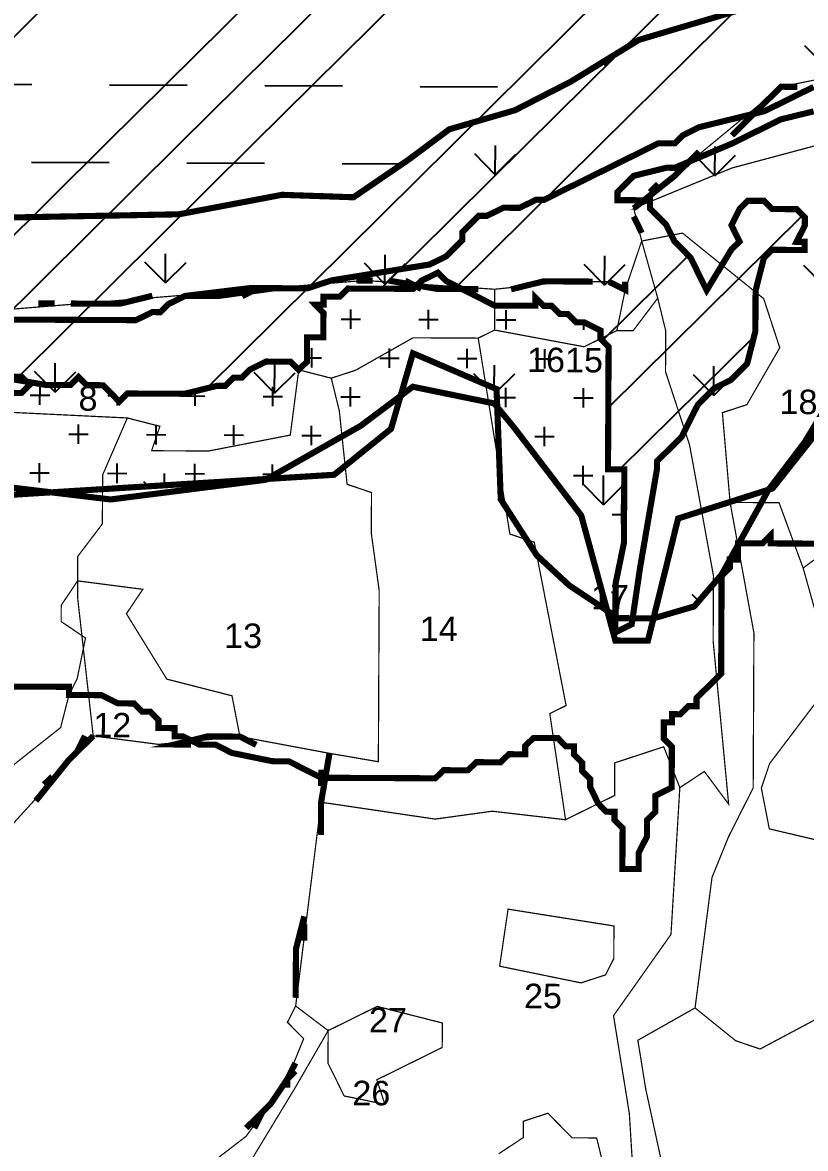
# Model space of a CAD drawing. Header units: metres. Extents: x 318080 to 326887, y 1838772 to 1852662.
# Drawn here: x 325944 to 326331, y 1851417 to 1851974 of the extents above; entities that cross this region are included whole.
import ezdxf

# ---------------------------------------------------------------- set-up
doc = ezdxf.new("R2010")
doc.units = ezdxf.units.M
doc.header["$MEASUREMENT"] = 0
for name, color, linetype in [('CRZ LINE FOR RIVER OR CREEK', 84, 'Continuous'), ('CVCA', 229, 'Continuous'), ('HAZARDS LINE', 1, 'Continuous'), ('HIGH TIDE LINE', 6, 'Continuous'), ('LOW TIDE LINE', 5, 'Continuous'), ('MANGROOVES', 112, 'Continuous'), ('NDZ-200M FROM CRZ', 30, 'Continuous'), ('RIVER', 4, 'Continuous'), ('SURVEY NO.', 7, 'Continuous'), ('SURVEY PLOT BOUNDARY', 35, 'Continuous'), ('VILLAGE BOUNDARY', 212, 'Continuous')]:
    doc.layers.add(name, color=color, linetype=linetype)
doc.styles.add('PDF Arial', font='arial.ttf')

# ---------------------------------------------------------------- blocks, each defined once
blk = doc.blocks.new('22')
at = {"layer": 'CVCA'}
h = blk.add_hatch(dxfattribs=at)
h.set_pattern_fill('GOST_GROUND', color=256, scale=12.102208, angle=-0.2758)
h.set_pattern_definition([(44.7242, (307091.11, 1837970.98), (171.1491, -0.8239), [242.0442]), (44.7242, (307127.42, 1837970.81), (171.1491, -0.8239), [242.0442]), (44.7242, (307163.72, 1837970.63), (171.1491, -0.8239), [242.0442])])
h.paths.add_polyline_path([(325144.42, 1852630.13), (324899.17, 1852631.31), (324918.42, 1852607.01), (324970.56, 1852546.24), (324974.58, 1852542.19), (324982.59, 1852530.05), (325006.67, 1852505.72), (325010.67, 1852497.63), (325014.68, 1852493.58), (325030.72, 1852473.33), (325034.74, 1852469.28), (325038.73, 1852461.19), (325050.77, 1852449.03), (325062.84, 1852440.9), (325074.88, 1852428.74), (325090.92, 1852408.49), (325098.92, 1852396.35), (325114.98, 1852380.13), (325119, 1852376.08), (325143.06, 1852347.72), (325147.08, 1852343.67), (325183.17, 1852299.12), (325191.18, 1852286.97), (325243.38, 1852238.31), (325287.6, 1852205.82), (325295.63, 1852197.71), (325303.67, 1852193.64), (325319.73, 1852177.42), (325339.86, 1852169.26), (325343.87, 1852165.21), (325388.15, 1852144.82), (325400.19, 1852132.66), (325404.21, 1852128.6), (325408.22, 1852124.55), (325412.23, 1852120.5), (325420.28, 1852116.42), (325424.3, 1852112.37), (325428.33, 1852112.35), (325476.6, 1852083.88), (325549.05, 1852051.25), (325561.13, 1852047.16), (325585.24, 1852026.87), (325597.3, 1852018.74), (325601.31, 1852014.69), (325605.33, 1852010.64), (325621.42, 1852002.49), (325633.47, 1851990.33), (325637.48, 1851986.28), (325641.5, 1851982.22), (325673.65, 1851957.86), (325713.83, 1851925.39), (325733.88, 1851901.09), (325737.9, 1851897.03), (325737.88, 1851893), (325741.89, 1851888.95), (325745.93, 1851888.93), (325749.94, 1851884.87), (325753.99, 1851888.89), (325770.13, 1851888.81), (325774.14, 1851884.76), (325774.1, 1851876.69), (325778.12, 1851872.63), (325782.13, 1851868.58), (325790.16, 1851860.47), (325794.16, 1851852.38), (325830.34, 1851828), (325834.38, 1851827.98), (325842.42, 1851823.91), (325854.53, 1851823.85), (325858.54, 1851819.8), (325878.71, 1851819.7), (325878.67, 1851811.63), (325874.62, 1851807.62), (325874.6, 1851803.58), (325870.54, 1851799.57), (325874.58, 1851799.55), (325878.59, 1851795.5), (325882.59, 1851787.41), (325890.65, 1851787.37), (325894.67, 1851783.32), (325886.52, 1851767.22), (325886.5, 1851763.18), (325902.74, 1851783.28), (325906.79, 1851787.29), (325914.86, 1851787.25), (325922.96, 1851795.28), (325926.98, 1851791.23), (325943.11, 1851791.15), (325947.17, 1851795.17), (325943.15, 1851799.22), (325914.92, 1851799.36), (325931.05, 1851799.28), (325955.23, 1851795.13), (325967.33, 1851795.07), (325971.39, 1851799.08), (325975.4, 1851795.03), (325983.47, 1851794.99), (325987.48, 1851790.94), (325991.5, 1851786.88), (325995.55, 1851790.9), (326023.79, 1851790.76), (326039.94, 1851794.72), (326043.97, 1851794.7), (326048.03, 1851798.71), (326052.06, 1851798.7), (326056.11, 1851802.71), (326064.2, 1851806.71), (326076.3, 1851806.65), (326080.32, 1851802.59), (326084.37, 1851806.61), (326084.43, 1851818.71), (326092.5, 1851818.67), (326092.55, 1851830.78), (326088.54, 1851834.83), (326092.57, 1851834.81), (326092.59, 1851838.84), (326100.66, 1851838.81), (326104.71, 1851842.82), (326136.98, 1851842.67), (326141.04, 1851846.68), (326149.12, 1851850.68), (326153.14, 1851846.62), (326169.23, 1851838.48), (326177.28, 1851834.4), (326197.45, 1851834.31), (326197.47, 1851838.34), (326201.48, 1851834.29), (326205.52, 1851834.27), (326209.53, 1851830.21), (326213.57, 1851830.19), (326217.58, 1851826.14), (326221.61, 1851826.12), (326229.66, 1851822.05), (326229.64, 1851818.01), (326233.66, 1851813.96), (326233.37, 1851753.44), (326241.43, 1851753.4), (326241.26, 1851717.1), (326237.13, 1851696.94), (326237.01, 1851672.74), (326245.1, 1851676.73), (326249.27, 1851704.95), (326257.57, 1851753.33), (326257.59, 1851757.36), (326265.69, 1851765.39), (326269.75, 1851769.41), (326277.89, 1851785.5), (326286, 1851793.53), (326294.08, 1851797.53), (326302.19, 1851805.56), (326306.3, 1851821.68), (326306.4, 1851841.85), (326310.51, 1851857.97), (326314.56, 1851861.98), (326330.7, 1851861.9), (326330.72, 1851865.94), (326326.68, 1851865.96), (326330.76, 1851874.01), (326330.78, 1851878.04), (326326.76, 1851882.1), (326314.66, 1851882.15), (326310.65, 1851886.21), (326302.58, 1851886.25), (326298.53, 1851882.23), (326294.45, 1851874.18), (326298.45, 1851866.09), (326294.4, 1851862.08), (326282.2, 1851841.97), (326274.21, 1851858.14), (326266.18, 1851866.25), (326262.18, 1851874.34), (326254.16, 1851882.45), (326254.17, 1851886.48), (326238.04, 1851886.56), (326238.06, 1851890.59), (326242.11, 1851894.61), (326246.17, 1851898.62), (326262.32, 1851902.58), (326266.35, 1851902.56), (326294.65, 1851914.53), (326318.91, 1851926.51), (326335.06, 1851930.47), (326343.15, 1851934.47), (326367.39, 1851942.42), (326387.6, 1851950.39), (326403.75, 1851954.35), (326423.92, 1851954.25), (326452.18, 1851958.15), (326488.48, 1851957.97), (326488.5, 1851962.01), (326492.53, 1851961.99), (326492.55, 1851966.02), (326496.59, 1851966), (326500.64, 1851970.02), (326536.94, 1851969.84), (326536.92, 1851965.81), (326540.96, 1851965.79), (326540.98, 1851969.82), (326545.03, 1851973.84), (326561.16, 1851973.76), (326593.42, 1851969.57), (326613.58, 1851969.47), (326645.83, 1851965.28), (326665.98, 1851961.15), (326702.25, 1851952.91), (326722.39, 1851947.77), (326723.11, 1852096.43), (326719.08, 1852098.07), (326686.87, 1852110.33), (326678.8, 1852110.37), (326666.72, 1852114.46), (326650.61, 1852118.57), (326638.5, 1852118.63), (326626.42, 1852122.72), (326582.05, 1852122.93), (326565.9, 1852118.98), (326529.52, 1852103.02), (326477, 1852087.13), (326472.95, 1852083.12), (326448.75, 1852083.23), (326412.42, 1852079.37), (326404.34, 1852075.38), (326396.27, 1852075.42), (326311.5, 1852063.72), (326263.04, 1852051.85), (326210.52, 1852035.97), (326145.87, 1852012.07), (326129.73, 1852012.15), (326101.44, 1852000.18), (326077.24, 1852000.3), (326061.08, 1851996.34), (326048.96, 1851992.36), (325996.5, 1851988.58), (325980.37, 1851988.66), (325940.07, 1851996.92), (325915.89, 1852001.07), (325891.68, 1852001.19), (325887.67, 1852005.24), (325863.49, 1852009.39), (325839.34, 1852021.61), (325835.33, 1852025.67), (325823.25, 1852029.76), (325811.16, 1852033.85), (325807.15, 1852037.91), (325762.88, 1852058.29), (325738.79, 1852082.61), (325734.76, 1852082.63), (325722.68, 1852086.73), (325714.63, 1852090.8), (325706.6, 1852098.91), (325694.52, 1852103), (325690.5, 1852107.05), (325682.47, 1852115.16), (325670.39, 1852119.25), (325666.4, 1852127.34), (325662.38, 1852131.4), (325630.27, 1852163.83), (325618.21, 1852171.95), (325614.19, 1852176.01), (325614.21, 1852180.04), (325610.2, 1852184.1), (325606.22, 1852196.22), (325606.24, 1852200.25), (325602.32, 1852224.48), (325594.32, 1852236.62), (325590.34, 1852248.74), (325586.34, 1852256.83), (325586.42, 1852272.97), (325590.48, 1852276.98), (325594.53, 1852281), (325602.62, 1852284.99), (325614.78, 1852297.04), (325622.88, 1852305.07), (325630.97, 1852309.06), (325635.02, 1852313.08), (325647.12, 1852313.02), (325651.18, 1852317.04), (325651.23, 1852329.14), (325631.07, 1852329.24), (325602.81, 1852325.34), (325566.49, 1852321.48), (325554.39, 1852321.54), (325554.56, 1852357.84), (325550.53, 1852357.86), (325490.08, 1852370.26), (325486.05, 1852370.28), (325477.9, 1852354.18), (325473.87, 1852354.2), (325449.74, 1852370.45), (325429.65, 1852386.69), (325425.66, 1852394.78), (325405.58, 1852415.04), (325377.5, 1852447.46), (325369.48, 1852455.56), (325365.52, 1852471.72), (325365.54, 1852475.75), (325369.61, 1852483.8), (325369.83, 1852528.18), (325357.76, 1852536.31), (325349.73, 1852544.42), (325313.53, 1852564.76), (325305.48, 1852568.84), (325289.36, 1852572.95), (325281.3, 1852572.99), (325273.21, 1852568.99), (325244.97, 1852569.13), (325244.99, 1852573.16), (325236.95, 1852577.23), (325220.87, 1852589.42), (325216.85, 1852593.47), (325212.82, 1852593.49), (325208.83, 1852601.58), (325172.6, 1852617.89), (325160.5, 1852617.95), (325152.45, 1852622.02), (325148.44, 1852626.07)])
at = {"layer": 'MANGROOVES'}
h = blk.add_hatch(dxfattribs=at)
h.set_pattern_fill('GRASS', color=256, scale=3.025552, angle=-0.2758)
h.set_pattern_definition([(89.72418, (307091.11, 1837970.98), (-54.07824, 54.60143), [14.4092, -94.27174]), (44.72418, (307091.11, 1837970.98), (-54.07824, 54.60143), [14.4092, -62.43983]), (134.72418, (307091.11, 1837970.98), (-54.60143, -54.07824), [14.4092, -62.43983])])
h.paths.add_polyline_path([(325879.27, 1851876.86), (326021.03, 1851879.55), (326072.05, 1851889.19), (326107.42, 1851887.98), (326134.69, 1851906.6), (326154.79, 1851921.58), (326187.34, 1851931.04), (326214.98, 1851945.2), (326248.63, 1851965.83), (326375.88, 1852003.52), (326445.63, 1852014.1), (326498.98, 1852021.64), (326533.59, 1852024.33), (326564.08, 1852017.66), (326584.8, 1851999.36), (326584.97, 1851979.87), (326581.45, 1851951.82), (326577.18, 1851929.48), (326495.42, 1851909.61), (326377.27, 1851891.75), (326380.17, 1851868.94), (326377.2, 1851846.34), (326365.66, 1851825.86), (326357.79, 1851811.61), (326330.75, 1851766.9), (326312.84, 1851743.34), (326289.6, 1851701.34), (326276, 1851685.56), (326255.86, 1851679.68), (326238.52, 1851679.76), (326214.15, 1851695.99), (326198.1, 1851710.88), (326180.29, 1851738.52), (326178.21, 1851793.11), (326136.84, 1851810.81), (326126, 1851773.43), (326097.8, 1851750.7), (325933.54, 1851740.5), (325923.57, 1851723.39), (325902.47, 1851715.7), (325874.65, 1851716.61), (325851.3, 1851729.2), (325835.77, 1851760.48), (325806.02, 1851785.91), (325773.96, 1851806.73), (325756.78, 1851831.56), (325758.22, 1851861.83), (325780.95, 1851884.85), (325795.81, 1851890.76), (325830.41, 1851893.97), (325849.11, 1851887.13), (325868.06, 1851880.28)])
at = {"layer": 'NDZ-200M FROM CRZ'}
h = blk.add_hatch(dxfattribs=at)
h.set_pattern_fill('CROSS', color=256, scale=3.025552, angle=-0.2758)
h.set_pattern_definition([(359.724175, (307091.112, 1837970.982), (19.304521, 19.119544), [9.606128, -28.818383]), (89.724175, (307095.892, 1837966.156), (-19.119544, 19.304521), [9.606128, -28.818383])])
h.paths.add_polyline_path([(325191.18, 1852286.97), (325183.17, 1852299.12), (325147.08, 1852343.67), (325143.06, 1852347.72), (325119, 1852376.08), (325114.98, 1852380.13), (325098.92, 1852396.35), (325090.92, 1852408.49), (325074.88, 1852428.74), (325062.84, 1852440.9), (325050.77, 1852449.03), (325038.73, 1852461.19), (325034.74, 1852469.28), (325030.72, 1852473.33), (325014.68, 1852493.58), (325010.67, 1852497.63), (325006.67, 1852505.72), (324982.59, 1852530.05), (324974.58, 1852542.19), (324970.56, 1852546.24), (324918.42, 1852607.01), (324899.17, 1852631.31), (324827.66, 1852631.65), (324836.19, 1852626), (324955.25, 1852479.04), (325100.56, 1852317.67), (325001.93, 1852358.49), (324826.82, 1852433.97), (324752.49, 1852494.84), (324668.17, 1852575.94), (324633.14, 1852632.59), (324584.54, 1852632.82), (324587.69, 1852616.67), (324591.67, 1852604.55), (324595.7, 1852604.53), (324611.68, 1852572.18), (324627.7, 1852547.89), (324635.71, 1852535.75), (324683.86, 1852483.07), (324695.92, 1852474.94), (324707.96, 1852462.78), (324720.05, 1852458.69), (324724.06, 1852454.64), (324732.09, 1852446.53), (324736.1, 1852442.47), (324740.14, 1852442.45), (324748.17, 1852434.35), (324756.23, 1852434.31), (324760.25, 1852430.25), (324760.23, 1852426.22), (324756.18, 1852422.21), (324748.11, 1852422.24), (324744.09, 1852426.3), (324731.99, 1852426.36), (324731.95, 1852418.29), (324735.99, 1852418.27), (324740, 1852414.21), (324744.04, 1852414.19), (324748.05, 1852410.14), (324772.23, 1852405.99), (325062.06, 1852279.53), (325114.42, 1852263.14), (325186.89, 1852234.55), (325186.81, 1852218.41), (325182.74, 1852210.36), (325182.68, 1852198.26), (325178.61, 1852190.21), (325178.57, 1852181.33), (325190.69, 1852186.11), (325212.95, 1852202.15), (325322.27, 1852118.53), (325528.67, 1852006.97), (325701.42, 1851860.9), (325793.86, 1851791.87), (325875.27, 1851751.94), (325987.23, 1851738.49), (326063.92, 1851748.21), (326111.03, 1851774.96), (326136.75, 1851794.25), (326177.05, 1851785.99), (326187.07, 1851773.84), (326220.12, 1851730.56), (326231.28, 1851689.73), (326236.03, 1851672.25), (326237.01, 1851672.74), (326237.13, 1851696.94), (326241.26, 1851717.1), (326241.43, 1851753.4), (326233.37, 1851753.44), (326233.66, 1851813.96), (326229.64, 1851818.01), (326229.66, 1851822.05), (326221.61, 1851826.12), (326217.58, 1851826.14), (326213.57, 1851830.19), (326209.53, 1851830.21), (326205.52, 1851834.27), (326201.48, 1851834.29), (326197.47, 1851838.34), (326197.45, 1851834.31), (326177.28, 1851834.4), (326169.23, 1851838.48), (326153.14, 1851846.62), (326149.12, 1851850.68), (326141.04, 1851846.68), (326136.98, 1851842.67), (326104.71, 1851842.82), (326100.66, 1851838.81), (326092.59, 1851838.84), (326092.57, 1851834.81), (326088.54, 1851834.83), (326092.55, 1851830.78), (326092.5, 1851818.67), (326084.43, 1851818.71), (326084.37, 1851806.61), (326080.32, 1851802.59), (326076.3, 1851806.65), (326064.2, 1851806.71), (326056.11, 1851802.71), (326052.06, 1851798.7), (326048.03, 1851798.71), (326043.97, 1851794.7), (326039.94, 1851794.72), (326023.79, 1851790.76), (325995.55, 1851790.9), (325991.5, 1851786.88), (325987.48, 1851790.94), (325983.47, 1851794.99), (325975.4, 1851795.03), (325971.39, 1851799.08), (325967.33, 1851795.07), (325955.23, 1851795.13), (325945.56, 1851796.79), (325947.17, 1851795.17), (325943.11, 1851791.15), (325926.98, 1851791.23), (325922.96, 1851795.28), (325914.86, 1851787.25), (325906.79, 1851787.29), (325902.74, 1851783.28), (325886.5, 1851763.18), (325886.52, 1851767.22), (325894.67, 1851783.32), (325890.65, 1851787.37), (325882.59, 1851787.41), (325878.59, 1851795.5), (325874.58, 1851799.55), (325870.54, 1851799.57), (325874.6, 1851803.58), (325874.62, 1851807.62), (325878.67, 1851811.63), (325878.71, 1851819.7), (325858.54, 1851819.8), (325854.53, 1851823.85), (325842.42, 1851823.91), (325834.38, 1851827.98), (325830.34, 1851828), (325794.16, 1851852.38), (325790.16, 1851860.47), (325782.13, 1851868.58), (325778.12, 1851872.63), (325774.1, 1851876.69), (325774.14, 1851884.76), (325770.13, 1851888.81), (325753.99, 1851888.89), (325749.94, 1851884.87), (325745.93, 1851888.93), (325741.89, 1851888.95), (325737.88, 1851893), (325737.9, 1851897.03), (325733.88, 1851901.09), (325713.83, 1851925.39), (325673.65, 1851957.86), (325641.5, 1851982.22), (325637.48, 1851986.28), (325633.47, 1851990.33), (325621.42, 1852002.49), (325605.33, 1852010.64), (325601.31, 1852014.69), (325597.3, 1852018.74), (325585.24, 1852026.87), (325561.13, 1852047.16), (325549.05, 1852051.25), (325476.6, 1852083.88), (325428.33, 1852112.35), (325424.3, 1852112.37), (325420.28, 1852116.42), (325412.23, 1852120.5), (325408.22, 1852124.55), (325404.21, 1852128.6), (325400.19, 1852132.66), (325388.15, 1852144.82), (325343.87, 1852165.21), (325339.86, 1852169.26), (325319.73, 1852177.42), (325303.67, 1852193.64), (325295.63, 1852197.71), (325287.6, 1852205.82), (325243.38, 1852238.31)])
at = {"layer": 'RIVER'}
h = blk.add_hatch(dxfattribs=at)
h.set_pattern_fill('DASH', color=256, scale=12.102208, angle=-0.2758)
h.set_pattern_definition([(359.72418, (307091.112, 1837970.98), (38.60904, 38.23909), [38.42451, -38.42451])])
h.paths.add_polyline_path([(325487.8, 1852230.24), (325421.72, 1852314.3), (325330.57, 1852406.09), (325288.16, 1852441.92), (325280.55, 1852470.83), (325207.72, 1852526.03), (325202.13, 1852535.8), (325198.33, 1852551.52), (325200.08, 1852575.59), (325208.8, 1852587.84), (325192.67, 1852597.62), (325176.58, 1852605.77), (325160.48, 1852613.91), (325157.49, 1852614.68), (325151.06, 1852607.7), (325132.25, 1852602.89), (325102.86, 1852606.3), (325081.65, 1852610.89), (325063.36, 1852630.52), (324975.85, 1852630.94), (325042.85, 1852548.51), (325044.79, 1852524.98), (325040.1, 1852504.6), (325027.01, 1852490.63), (325019.21, 1852487.86), (325030.72, 1852473.33), (325034.74, 1852469.28), (325038.73, 1852461.19), (325050.77, 1852449.03), (325062.84, 1852440.9), (325074.88, 1852428.74), (325090.92, 1852408.49), (325098.92, 1852396.35), (325114.98, 1852380.13), (325119, 1852376.08), (325143.06, 1852347.72), (325147.08, 1852343.67), (325183.17, 1852299.12), (325191.18, 1852286.97), (325210.49, 1852268.97), (325228.35, 1852259.11), (325229.39, 1852251.35), (325243.38, 1852238.31), (325287.6, 1852205.82), (325295.63, 1852197.71), (325303.67, 1852193.64), (325319.73, 1852177.42), (325339.86, 1852169.26), (325343.87, 1852165.21), (325388.15, 1852144.82), (325400.19, 1852132.66), (325404.21, 1852128.6), (325408.22, 1852124.55), (325412.23, 1852120.5), (325420.28, 1852116.42), (325424.3, 1852112.37), (325428.33, 1852112.35), (325476.6, 1852083.88), (325549.05, 1852051.25), (325561.13, 1852047.16), (325585.24, 1852026.87), (325597.3, 1852018.74), (325601.31, 1852014.69), (325605.33, 1852010.64), (325621.42, 1852002.49), (325633.47, 1851990.33), (325637.48, 1851986.28), (325641.5, 1851982.22), (325673.65, 1851957.86), (325713.83, 1851925.39), (325733.88, 1851901.09), (325737.9, 1851897.03), (325737.88, 1851893), (325741.89, 1851888.95), (325745.93, 1851888.93), (325749.94, 1851884.87), (325753.99, 1851888.89), (325770.13, 1851888.81), (325774.14, 1851884.76), (325774.11, 1851877.92), (325780.95, 1851884.85), (325795.81, 1851890.76), (325830.41, 1851893.97), (325849.11, 1851887.13), (325868.06, 1851880.28), (325879.27, 1851876.86), (326021.03, 1851879.55), (326072.05, 1851889.19), (326107.42, 1851887.98), (326134.69, 1851906.6), (326154.79, 1851921.58), (326187.34, 1851931.04), (326214.98, 1851945.2), (326248.63, 1851965.83), (326375.88, 1852003.52), (326445.63, 1852014.1), (326498.98, 1852021.64), (326533.59, 1852024.33), (326564.08, 1852017.66), (326584.8, 1851999.36), (326584.97, 1851979.87), (326583.83, 1851970.82), (326593.42, 1851969.57), (326613.58, 1851969.47), (326645.83, 1851965.28), (326665.98, 1851961.15), (326702.25, 1851952.91), (326718.36, 1851948.8), (326722.39, 1851947.77), (326723.1, 1852094.01), (326711, 1852094.07), (326702.95, 1852098.15), (326702.97, 1852102.18), (326694.92, 1852106.25), (326697.61, 1852106.24), (326686.87, 1852110.33), (326678.8, 1852110.37), (326666.72, 1852114.46), (326650.61, 1852118.57), (326638.5, 1852118.63), (326626.42, 1852122.72), (326582.05, 1852122.93), (326565.9, 1852118.98), (326529.52, 1852103.02), (326477, 1852087.13), (326472.95, 1852083.12), (326448.75, 1852083.23), (326412.42, 1852079.37), (326404.34, 1852075.38), (326396.27, 1852075.42), (326311.5, 1852063.72), (326263.04, 1852051.85), (326210.52, 1852035.97), (326145.87, 1852012.07), (326129.73, 1852012.15), (326101.44, 1852000.18), (326077.24, 1852000.3), (326061.08, 1851996.34), (326048.96, 1851992.36), (325996.5, 1851988.58), (325980.37, 1851988.66), (325940.07, 1851996.92), (325915.89, 1852001.07), (325891.68, 1852001.19), (325887.67, 1852005.24), (325863.49, 1852009.39), (325839.34, 1852021.61), (325835.33, 1852025.67), (325823.25, 1852029.76), (325811.16, 1852033.85), (325807.15, 1852037.91), (325762.88, 1852058.29), (325757.69, 1852063.53), (325746.1, 1852049.24), (325733.74, 1852040.33), (325718.09, 1852037.84), (325686.3, 1852040.3), (325648.38, 1852049.45), (325575.37, 1852119.01)])
at = {"layer": 'CRZ LINE FOR RIVER OR CREEK', "ltscale": 0.1, "const_width": 3.03, "flags": 128}
blk.add_lwpolyline([(325212.95, 1852202.15), (325322.27, 1852118.53), (325528.67, 1852006.97), (325701.42, 1851860.9), (325793.86, 1851791.87), (325875.27, 1851751.94), (325987.23, 1851738.49), (326063.92, 1851748.21), (326111.03, 1851774.96), (326136.75, 1851794.25), (326177.05, 1851785.99), (326187.07, 1851773.84), (326220.12, 1851730.56), (326231.28, 1851689.73), (326236.99, 1851668.7), (326253.13, 1851668.62), (326268.06, 1851729.07), (326314.82, 1851743.97), (326336.31, 1851771.1)], dxfattribs=at)
at = {"layer": 'CVCA', "lineweight": 50}
for points in [[(325943.11, 1851791.15), (325947.17, 1851795.17), (325943.15, 1851799.22)], [(325931.05, 1851799.28), (325955.23, 1851795.13), (325967.33, 1851795.07), (325971.39, 1851799.08), (325975.4, 1851795.03), (325983.47, 1851794.99), (325987.48, 1851790.94), (325991.5, 1851786.88), (325995.55, 1851790.9), (326023.79, 1851790.76), (326039.94, 1851794.72), (326043.97, 1851794.7), (326048.03, 1851798.71), (326052.06, 1851798.7), (326056.11, 1851802.71), (326064.2, 1851806.71), (326076.3, 1851806.65), (326080.32, 1851802.59), (326084.37, 1851806.61), (326084.43, 1851818.71), (326092.5, 1851818.67), (326092.55, 1851830.78), (326088.54, 1851834.83), (326092.57, 1851834.81), (326092.59, 1851838.84), (326100.66, 1851838.81), (326104.71, 1851842.82), (326136.98, 1851842.67), (326141.04, 1851846.68), (326149.12, 1851850.68), (326153.14, 1851846.62), (326169.23, 1851838.48), (326177.28, 1851834.4), (326197.45, 1851834.31), (326197.47, 1851838.34), (326201.48, 1851834.29), (326205.52, 1851834.27), (326209.53, 1851830.21), (326213.57, 1851830.19), (326217.58, 1851826.14), (326221.61, 1851826.12), (326229.66, 1851822.05), (326229.64, 1851818.01), (326233.66, 1851813.96), (326233.37, 1851753.44), (326241.43, 1851753.4), (326241.26, 1851717.1), (326237.13, 1851696.94), (326237.01, 1851672.74), (326245.1, 1851676.73), (326249.27, 1851704.95), (326257.57, 1851753.33), (326257.59, 1851757.36), (326265.69, 1851765.39), (326269.75, 1851769.41), (326277.89, 1851785.5), (326286, 1851793.53), (326294.08, 1851797.53), (326302.19, 1851805.56), (326306.3, 1851821.68), (326306.4, 1851841.85), (326310.51, 1851857.97), (326314.56, 1851861.98), (326330.7, 1851861.9), (326330.72, 1851865.94), (326326.68, 1851865.96), (326330.76, 1851874.01), (326330.78, 1851878.04), (326326.76, 1851882.1), (326314.66, 1851882.15), (326310.65, 1851886.21), (326302.58, 1851886.25), (326298.53, 1851882.23), (326294.45, 1851874.18), (326298.45, 1851866.09), (326294.4, 1851862.08), (326282.2, 1851841.97), (326274.21, 1851858.14), (326266.18, 1851866.25), (326262.18, 1851874.34), (326254.16, 1851882.45), (326254.17, 1851886.48), (326238.04, 1851886.56), (326238.06, 1851890.59), (326242.11, 1851894.61), (326246.17, 1851898.62), (326262.32, 1851902.58), (326266.35, 1851902.56), (326294.65, 1851914.53), (326318.91, 1851926.51), (326335.06, 1851930.47)]]:
    blk.add_lwpolyline(points, dxfattribs=at)
at = {"layer": 'HAZARDS LINE', "lineweight": 18, "const_width": 3.03}
blk.add_lwpolyline([(325938.38, 1851645.93), (325966.62, 1851645.8), (325966.6, 1851641.76), (325982.73, 1851641.69), (325990.78, 1851637.61), (325998.85, 1851637.57), (326002.86, 1851633.52), (326006.89, 1851633.5), (326010.91, 1851629.45), (326010.89, 1851625.41), (326018.96, 1851625.37), (326018.94, 1851621.34), (326022.97, 1851621.32), (326031.02, 1851617.25), (326039.09, 1851617.21), (326047.13, 1851613.13), (326067.28, 1851609), (326075.35, 1851608.96), (326083.4, 1851604.89), (326091.45, 1851600.82), (326147.92, 1851600.55), (326151.97, 1851604.56), (326164.07, 1851604.5), (326168.13, 1851608.52), (326180.23, 1851608.46), (326184.28, 1851612.47), (326192.35, 1851612.43), (326192.37, 1851616.47), (326196.42, 1851620.48), (326208.52, 1851620.43), (326212.54, 1851616.37), (326216.57, 1851616.35), (326216.55, 1851612.32), (326220.57, 1851608.26), (326220.55, 1851604.23), (326224.56, 1851600.18), (326224.54, 1851596.14), (326228.54, 1851588.05), (326232.55, 1851584), (326236.58, 1851583.98), (326236.56, 1851579.95), (326240.58, 1851575.89), (326240.48, 1851555.72), (326248.55, 1851555.68), (326248.59, 1851563.75), (326252.66, 1851571.8), (326252.7, 1851579.87), (326256.75, 1851583.88), (326256.79, 1851591.95), (326264.88, 1851595.95), (326264.97, 1851616.12), (326260.96, 1851620.17), (326261, 1851628.24), (326265.03, 1851628.22), (326265.05, 1851632.26), (326269.09, 1851632.24), (326273.14, 1851636.25), (326277.17, 1851636.23), (326277.19, 1851640.27), (326281.25, 1851644.28), (326285.3, 1851648.3), (326289.35, 1851652.31), (326289.58, 1851700.72), (326293.64, 1851704.74), (326293.66, 1851708.77), (326297.69, 1851708.75), (326297.73, 1851716.82), (326309.83, 1851716.77), (326313.88, 1851720.78), (326313.86, 1851716.75), (326338.07, 1851716.63)], dxfattribs=at)
at = {"layer": 'HIGH TIDE LINE', "lineweight": 35, "const_width": 3.03}
for points in [[(326335.06, 1851930.47), (326318.91, 1851926.51), (326294.65, 1851914.53), (326266.35, 1851902.56), (326262.32, 1851902.58), (326246.17, 1851898.62), (326242.11, 1851894.61), (326238.06, 1851890.59), (326238.04, 1851886.56), (326254.17, 1851886.48), (326254.16, 1851882.45), (326262.18, 1851874.34), (326266.18, 1851866.25), (326274.21, 1851858.14), (326282.2, 1851841.97), (326294.4, 1851862.08), (326298.45, 1851866.09), (326294.45, 1851874.18), (326298.53, 1851882.23), (326302.58, 1851886.25), (326310.65, 1851886.21), (326314.66, 1851882.15), (326326.76, 1851882.1), (326330.78, 1851878.04), (326330.76, 1851874.01), (326326.68, 1851865.96), (326330.72, 1851865.94), (326330.7, 1851861.9), (326314.56, 1851861.98), (326310.51, 1851857.97), (326306.4, 1851841.85), (326306.3, 1851821.68), (326302.19, 1851805.56), (326294.08, 1851797.53), (326286, 1851793.53), (326277.89, 1851785.5), (326269.75, 1851769.41), (326265.69, 1851765.39), (326257.59, 1851757.36), (326257.57, 1851753.33), (326249.27, 1851704.95), (326245.1, 1851676.73), (326237.01, 1851672.74), (326237.13, 1851696.94), (326241.26, 1851717.1), (326241.43, 1851753.4), (326233.37, 1851753.44), (326233.66, 1851813.96), (326229.64, 1851818.01), (326229.66, 1851822.05), (326221.61, 1851826.12), (326217.58, 1851826.14), (326213.57, 1851830.19), (326209.53, 1851830.21), (326205.52, 1851834.27), (326201.48, 1851834.29), (326197.47, 1851838.34), (326197.45, 1851834.31), (326177.28, 1851834.4), (326169.23, 1851838.48), (326153.14, 1851846.62), (326149.12, 1851850.68), (326141.04, 1851846.68), (326136.98, 1851842.67), (326104.71, 1851842.82), (326100.66, 1851838.81), (326092.59, 1851838.84), (326092.57, 1851834.81), (326088.54, 1851834.83), (326092.55, 1851830.78), (326092.5, 1851818.67), (326084.43, 1851818.71), (326084.37, 1851806.61), (326080.32, 1851802.59), (326076.3, 1851806.65), (326064.2, 1851806.71), (326056.11, 1851802.71), (326052.06, 1851798.7), (326048.03, 1851798.71), (326043.97, 1851794.7), (326039.94, 1851794.72), (326023.79, 1851790.76), (325995.55, 1851790.9), (325991.5, 1851786.88), (325987.48, 1851790.94), (325983.47, 1851794.99), (325975.4, 1851795.03), (325971.39, 1851799.08), (325967.33, 1851795.07), (325955.23, 1851795.13), (325931.05, 1851799.28)], [(325914.92, 1851799.36), (325943.15, 1851799.22), (325947.17, 1851795.17), (325943.11, 1851791.15), (325926.98, 1851791.23)]]:
    blk.add_lwpolyline(points, dxfattribs=at)
at = {"layer": 'LOW TIDE LINE', "lineweight": 18, "const_width": 3.03}
blk.add_lwpolyline([(326335.12, 1851942.57), (326310.86, 1851930.59), (326278.55, 1851922.67), (326270.47, 1851918.68), (326266.41, 1851914.66), (326258.34, 1851914.7), (326234.08, 1851902.71), (326201.74, 1851886.73), (326197.7, 1851886.75), (326189.62, 1851882.76), (326181.55, 1851882.8), (326173.46, 1851878.8), (326169.43, 1851878.82), (326165.37, 1851874.8), (326161.32, 1851870.79), (326161.3, 1851866.75), (326153.2, 1851858.73), (326145.11, 1851854.73), (326120.89, 1851850.81), (326096.67, 1851846.89), (326084.54, 1851842.92), (326080.51, 1851842.94), (326076.48, 1851842.96), (326072.44, 1851842.98), (326064.38, 1851843.01), (326056.31, 1851843.05), (326024.02, 1851839.17), (326015.93, 1851835.18), (326011.88, 1851831.16), (326007.85, 1851831.18), (325999.76, 1851827.19), (325991.69, 1851827.23), (325983.62, 1851827.27), (325975.56, 1851827.3), (325955.39, 1851827.4), (325943.29, 1851827.46), (325935.22, 1851827.5)], dxfattribs=at)
at = {"layer": 'MANGROOVES', "const_width": 3.03, "flags": 128}
for points in [[(325879.27, 1851876.86), (326021.03, 1851879.55), (326072.05, 1851889.19), (326107.42, 1851887.98), (326134.69, 1851906.6), (326154.79, 1851921.58), (326187.34, 1851931.04), (326214.98, 1851945.2), (326248.63, 1851965.83), (326375.88, 1852003.52)], [(326357.79, 1851811.61), (326330.75, 1851766.9), (326312.84, 1851743.34), (326289.6, 1851701.34), (326276, 1851685.56), (326255.86, 1851679.68), (326238.52, 1851679.76), (326214.15, 1851695.99), (326198.1, 1851710.88), (326180.29, 1851738.52), (326178.21, 1851793.11), (326136.84, 1851810.81), (326126, 1851773.43), (326097.8, 1851750.7), (325933.54, 1851740.5)]]:
    blk.add_lwpolyline(points, dxfattribs=at)
at = {"layer": 'NDZ-200M FROM CRZ', "const_width": 3.03, "flags": 128}
for points in [[(326335.06, 1851930.47), (326318.91, 1851926.51), (326294.65, 1851914.53), (326266.35, 1851902.56), (326262.32, 1851902.58), (326246.17, 1851898.62), (326242.11, 1851894.61), (326238.06, 1851890.59), (326238.04, 1851886.56), (326254.17, 1851886.48), (326254.16, 1851882.45), (326262.18, 1851874.34), (326266.18, 1851866.25), (326274.21, 1851858.14), (326282.2, 1851841.97), (326294.4, 1851862.08), (326298.45, 1851866.09), (326294.45, 1851874.18), (326298.53, 1851882.23), (326302.58, 1851886.25), (326310.65, 1851886.21), (326314.66, 1851882.15), (326326.76, 1851882.1), (326330.78, 1851878.04), (326330.76, 1851874.01), (326326.68, 1851865.96), (326330.72, 1851865.94), (326330.7, 1851861.9), (326314.56, 1851861.98), (326310.51, 1851857.97), (326306.4, 1851841.85), (326306.3, 1851821.68), (326302.19, 1851805.56), (326294.08, 1851797.53), (326286, 1851793.53), (326277.89, 1851785.5), (326269.75, 1851769.41), (326265.69, 1851765.39), (326257.59, 1851757.36), (326257.57, 1851753.33), (326249.27, 1851704.95), (326245.1, 1851676.73), (326237.01, 1851672.74), (326237.13, 1851696.94), (326241.26, 1851717.1), (326241.43, 1851753.4), (326233.37, 1851753.44), (326233.66, 1851813.96), (326229.64, 1851818.01), (326229.66, 1851822.05), (326221.61, 1851826.12), (326217.58, 1851826.14), (326213.57, 1851830.19), (326209.53, 1851830.21), (326205.52, 1851834.27), (326201.48, 1851834.29), (326197.47, 1851838.34), (326197.45, 1851834.31), (326177.28, 1851834.4), (326169.23, 1851838.48), (326153.14, 1851846.62), (326149.12, 1851850.68), (326141.04, 1851846.68), (326136.98, 1851842.67), (326104.71, 1851842.82), (326100.66, 1851838.81), (326092.59, 1851838.84), (326092.57, 1851834.81), (326088.54, 1851834.83), (326092.55, 1851830.78), (326092.5, 1851818.67), (326084.43, 1851818.71), (326084.37, 1851806.61), (326080.32, 1851802.59), (326076.3, 1851806.65), (326064.2, 1851806.71), (326056.11, 1851802.71), (326052.06, 1851798.7), (326048.03, 1851798.71), (326043.97, 1851794.7), (326039.94, 1851794.72), (326023.79, 1851790.76), (325995.55, 1851790.9), (325991.5, 1851786.88), (325987.48, 1851790.94), (325983.47, 1851794.99), (325975.4, 1851795.03), (325971.39, 1851799.08), (325967.33, 1851795.07), (325955.23, 1851795.13), (325945.56, 1851796.79), (325947.17, 1851795.17), (325943.11, 1851791.15), (325926.98, 1851791.23)], [(325212.95, 1852202.15), (325322.27, 1852118.53), (325528.67, 1852006.97), (325701.42, 1851860.9), (325793.86, 1851791.87), (325875.27, 1851751.94), (325987.23, 1851738.49), (326063.92, 1851748.21), (326111.03, 1851774.96), (326136.75, 1851794.25), (326177.05, 1851785.99), (326187.07, 1851773.84), (326220.12, 1851730.56), (326231.28, 1851689.73), (326236.99, 1851668.7), (326253.13, 1851668.62), (326268.06, 1851729.07), (326314.82, 1851743.97), (326336.31, 1851771.1)]]:
    blk.add_lwpolyline(points, dxfattribs=at)
at = {"layer": 'RIVER', "const_width": 3.03, "flags": 128}
blk.add_lwpolyline([(325879.27, 1851876.86), (326021.03, 1851879.55), (326072.05, 1851889.19), (326107.42, 1851887.98), (326134.69, 1851906.6), (326154.79, 1851921.58), (326187.34, 1851931.04), (326214.98, 1851945.2), (326248.63, 1851965.83), (326375.88, 1852003.52)], dxfattribs=at)
at = {"layer": 'SURVEY PLOT BOUNDARY', "lineweight": 18, "const_width": 0.605}
for points in [[(326496.64, 1851978.11), (326318.99, 1851942.65), (326246.09, 1851882.48), (326250.04, 1851866.33), (326241.86, 1851842.16), (326233.81, 1851846.23), (326213.64, 1851846.33), (326177.32, 1851842.47), (326112.8, 1851846.82), (325878.75, 1851827.77), (325842.42, 1851823.91), (325818.34, 1851848.23), (325790.16, 1851860.47), (325778.1, 1851868.6), (325762.06, 1851888.85), (325737.94, 1851905.1), (325705.82, 1851937.53), (325677.72, 1851965.91), (325665.72, 1851986.14)], [(325921.99, 1851593.56), (325962.48, 1851625.64), (325966.6, 1851641.76), (325970.67, 1851649.81), (325974.8, 1851669.96), (325962.74, 1851678.09), (325962.78, 1851686.16), (325970.9, 1851698.22), (325970.86, 1851690.16), (325978.6, 1851621.53), (325901.55, 1851537.18)], [(326247.67, 1851374.14), (326243.93, 1851434.67), (326236.1, 1851483.12), (326264.53, 1851523.33), (326268.91, 1851595.93), (326281.05, 1851603.94), (326293.07, 1851587.74), (326289.24, 1851628.11), (326285.4, 1851668.47), (326285.55, 1851700.74), (326273.76, 1851765.35), (326261.83, 1851801.72), (326261.93, 1851821.89), (326257.98, 1851838.05), (326250.04, 1851866.33), (326270.23, 1851870.26), (326310.41, 1851837.8), (326318.36, 1851813.55), (326302.09, 1851785.39), (326289.97, 1851781.41), (326293.79, 1851737.01), (326305.58, 1851672.41), (326305.43, 1851640.13), (326305.21, 1851595.75), (326293, 1851571.61), (326284.83, 1851551.47), (326276.45, 1851486.96), (326248.14, 1851470.96), (326252.06, 1851446.73), (326267.84, 1851374.04)], [(325902.74, 1851783.28), (325995.49, 1851778.8), (325983.26, 1851750.61), (325983.14, 1851726.41), (325970.96, 1851710.33), (325970.9, 1851698.22), (325962.78, 1851686.16), (325962.74, 1851678.09), (325974.8, 1851669.96), (325970.67, 1851649.81), (325966.6, 1851641.76), (325962.48, 1851625.64), (325921.99, 1851593.56)], [(326267.84, 1851374.04), (326252.06, 1851446.73), (326248.14, 1851470.96), (326276.45, 1851486.96), (326296.55, 1851470.73), (326308.63, 1851466.63), (326361.2, 1851494.62)], [(326365.57, 1851563.19), (326313.19, 1851575.54), (326309.25, 1851595.73), (326313.34, 1851607.82), (326337.7, 1851639.98)], [(326337.87, 1851676.29), (326329.94, 1851704.56), (326346.13, 1851716.59)], [(325771.48, 1851332.05), (325812.34, 1851440.78), (325816.4, 1851444.8), (325901.55, 1851537.18), (325978.6, 1851621.53), (326010.85, 1851617.34), (326051.21, 1851621.18), (326095.54, 1851612.9), (326091.39, 1851588.71), (326078.8, 1851487.91), (326074.73, 1851479.86), (326082.76, 1851471.76), (326074.59, 1851451.62), (326054.29, 1851423.48), (326017.85, 1851395.41)], [(326231.7, 1851406.49), (326227.74, 1851422.65), (326215.64, 1851422.7), (326203.59, 1851434.86), (326191.47, 1851430.89), (326191.44, 1851422.82), (326179.3, 1851414.81)], [(326054.21, 1851407.34), (326078.61, 1851447.57), (326094.88, 1851475.73), (326094.8, 1851459.6), (326102.79, 1851443.42), (326122.94, 1851439.29), (326118.96, 1851451.41), (326151.31, 1851467.39), (326151.37, 1851479.5), (326119.14, 1851487.72), (326094.88, 1851475.73), (326078.8, 1851487.91), (326091.39, 1851588.71), (326147.82, 1851580.37), (326176.08, 1851584.27), (326212.36, 1851580.06), (326236.62, 1851592.05), (326236.7, 1851608.19), (326260.94, 1851616.14), (326268.91, 1851595.93), (326264.53, 1851523.33), (326236.1, 1851483.12), (326243.93, 1851434.67), (326247.67, 1851374.14)], [(326017.85, 1851395.41), (326054.29, 1851423.48), (326074.59, 1851451.62), (326082.76, 1851471.76), (326074.73, 1851479.86), (326078.8, 1851487.91), (326094.88, 1851475.73), (326078.61, 1851447.57), (326054.21, 1851407.34)], [(326179.3, 1851414.81), (326191.44, 1851422.82), (326191.47, 1851430.89), (326203.59, 1851434.86), (326215.64, 1851422.7), (326227.74, 1851422.65), (326231.7, 1851406.49)]]:
    blk.add_lwpolyline(points, dxfattribs=at)
for points in [[(326544.97, 1851961.73), (326512.6, 1851941.72), (326508.63, 1851953.84), (326476.36, 1851954), (326411.74, 1851938.17), (326387.52, 1851934.25), (326391.5, 1851922.13), (326355.15, 1851914.24), (326339.02, 1851914.31), (326294.59, 1851902.42), (326246.09, 1851882.48), (326318.99, 1851942.65), (326496.64, 1851978.11), (326500.68, 1851978.09), (326504.71, 1851978.07), (326512.78, 1851978.03), (326520.85, 1851977.99), (326524.86, 1851973.93), (326528.9, 1851973.92), (326536.96, 1851973.88), (326541, 1851973.86)], [(326366.34, 1851724.56), (326346.13, 1851716.59), (326329.94, 1851704.56), (326318, 1851736.9), (326293.79, 1851737.01), (326289.97, 1851781.41), (326302.09, 1851785.39), (326318.36, 1851813.55), (326310.41, 1851837.8), (326270.23, 1851870.26), (326250.04, 1851866.33), (326246.09, 1851882.48), (326294.59, 1851902.42), (326339.02, 1851914.31), (326342.78, 1851857.81), (326358.64, 1851801.25), (326370.65, 1851781.02), (326382.71, 1851772.9), (326370.55, 1851760.85), (326370.47, 1851744.71), (326378.52, 1851740.64)], [(326257.98, 1851838.05), (326245.8, 1851821.97), (326237.73, 1851822.01), (326241.86, 1851842.16), (326250.04, 1851866.33)], [(326177.32, 1851842.47), (326177.22, 1851822.3), (326169.14, 1851818.3), (326136.87, 1851818.46), (326108.55, 1851802.46), (326096.43, 1851798.48), (326080.32, 1851802.59), (326076.13, 1851770.34), (326035.75, 1851762.46), (326007.52, 1851762.6), (326011.61, 1851774.68), (325995.49, 1851778.8), (325902.74, 1851783.28), (325878.57, 1851791.46), (325858.48, 1851807.7), (325842.42, 1851823.91), (325878.75, 1851827.77), (326112.8, 1851846.82)], [(326233.81, 1851846.23), (326241.86, 1851842.16), (326237.73, 1851822.01), (326221.56, 1851814.02), (326177.22, 1851822.3), (326177.32, 1851842.47), (326213.64, 1851846.33)], [(326268.91, 1851595.93), (326260.94, 1851616.14), (326236.7, 1851608.19), (326236.62, 1851592.05), (326212.36, 1851580.06), (326204.55, 1851632.55), (326212.63, 1851636.54), (326200.82, 1851697.12), (326196.89, 1851717.31), (326184.81, 1851721.4), (326169.14, 1851818.3), (326177.22, 1851822.3), (326221.56, 1851814.02), (326237.73, 1851822.01), (326245.8, 1851821.97), (326257.98, 1851838.05), (326261.93, 1851821.89), (326261.83, 1851801.72), (326273.76, 1851765.35), (326285.55, 1851700.74), (326285.4, 1851668.47), (326289.24, 1851628.11), (326293.07, 1851587.74), (326281.05, 1851603.94)], [(326212.36, 1851580.06), (326176.08, 1851584.27), (326147.82, 1851580.37), (326091.39, 1851588.71), (326095.54, 1851612.9), (326119.72, 1851608.75), (326120.13, 1851693.47), (326116.23, 1851721.73), (326116.33, 1851741.9), (326104.25, 1851746), (326100.39, 1851782.32), (326096.43, 1851798.48), (326108.55, 1851802.46), (326136.87, 1851818.46), (326169.14, 1851818.3), (326184.81, 1851721.4), (326196.89, 1851717.31), (326200.82, 1851697.12), (326212.63, 1851636.54), (326204.55, 1851632.55)], [(326096.43, 1851798.48), (326100.39, 1851782.32), (326104.25, 1851746), (326116.33, 1851741.9), (326116.23, 1851721.73), (326120.13, 1851693.47), (326119.72, 1851608.75), (326095.54, 1851612.9), (326051.21, 1851621.18), (326047.27, 1851641.37), (326015.04, 1851649.6), (325995.03, 1851681.97), (326003.15, 1851694.03), (325970.9, 1851698.22), (325970.96, 1851710.33), (325983.14, 1851726.41), (325983.26, 1851750.61), (325995.49, 1851778.8), (326011.61, 1851774.68), (326007.52, 1851762.6), (326035.75, 1851762.46), (326076.13, 1851770.34), (326080.32, 1851802.59)], [(326329.94, 1851704.56), (326337.87, 1851676.29), (326337.7, 1851639.98), (326313.34, 1851607.82), (326309.25, 1851595.73), (326313.19, 1851575.54), (326365.57, 1851563.19), (326369.48, 1851538.96), (326373.36, 1851506.67), (326361.2, 1851494.62), (326308.63, 1851466.63), (326296.55, 1851470.73), (326276.45, 1851486.96), (326284.83, 1851551.47), (326293, 1851571.61), (326305.21, 1851595.75), (326305.43, 1851640.13), (326305.58, 1851672.41), (326293.79, 1851737.01), (326318, 1851736.9)], [(326051.21, 1851621.18), (326010.85, 1851617.34), (325978.6, 1851621.53), (325970.86, 1851690.16), (325970.9, 1851698.22), (326003.15, 1851694.03), (325995.03, 1851681.97), (326015.04, 1851649.6), (326047.27, 1851641.37)], [(326183.91, 1851535.82), (326236.31, 1851527.5), (326236.23, 1851511.36), (326232.16, 1851503.31), (326220.04, 1851499.34), (326179.74, 1851507.6)], [(326183.91, 1851535.82), (326179.74, 1851507.6), (326220.04, 1851499.34), (326232.16, 1851503.31), (326236.23, 1851511.36), (326236.31, 1851527.5)], [(326094.88, 1851475.73), (326119.14, 1851487.72), (326151.37, 1851479.5), (326151.31, 1851467.39), (326118.96, 1851451.41), (326122.94, 1851439.29), (326102.79, 1851443.42), (326094.8, 1851459.6)]]:
    blk.add_lwpolyline(points, close=True, dxfattribs=at)
at = {"layer": 'VILLAGE BOUNDARY', "lineweight": 50, "const_width": 3.03}
for points in [[(326294.67, 1851918.56), (326306.83, 1851930.61), (326318.99, 1851942.65), (326327.05, 1851942.61)], [(326318.99, 1851942.65), (326310.88, 1851934.62)], [(326278.49, 1851910.57), (326266.33, 1851898.52), (326246.09, 1851882.48)], [(326254.19, 1851890.51), (326258.25, 1851894.53)], [(326250.06, 1851870.36), (326246.07, 1851878.45)], [(326024.02, 1851839.17), (326040.15, 1851839.1), (326068.41, 1851843)], [(326060.34, 1851843.03), (326052.26, 1851839.04)], [(326084.54, 1851842.92), (326076.48, 1851842.96)], [(326108.77, 1851846.84), (326112.8, 1851846.82), (326116.83, 1851846.8)], [(326169.25, 1851842.51), (326149.08, 1851842.61), (326124.9, 1851846.76)], [(326132.97, 1851846.72), (326141.02, 1851842.65)], [(326185.39, 1851842.43), (326201.54, 1851846.39), (326213.64, 1851846.33), (326225.74, 1851846.27)], [(326217.68, 1851846.31), (326213.64, 1851846.33), (326209.61, 1851846.35)], [(326241.88, 1851846.19), (326241.86, 1851842.16), (326233.81, 1851846.23)], [(326007.88, 1851839.25), (325991.73, 1851835.3), (325967.53, 1851835.41)], [(325951.39, 1851835.49), (325959.46, 1851835.45)], [(325975.6, 1851835.37), (325983.66, 1851835.33)], [(325978.6, 1851621.53), (325966.44, 1851609.49), (325950.21, 1851589.39)], [(325970.49, 1851613.5), (325974.57, 1851621.55)], [(326026.99, 1851617.27), (326018.92, 1851617.3), (326035.07, 1851621.26), (326051.21, 1851621.18), (326059.26, 1851617.11)], [(326051.21, 1851621.18), (326043.14, 1851621.22)], [(326091.35, 1851580.65), (326091.31, 1851572.58), (326091.39, 1851588.71), (326095.54, 1851612.9)], [(326091.47, 1851604.85), (326091.43, 1851596.78)], [(325954.28, 1851597.44), (325958.33, 1851601.46)], [(326083.05, 1851532.27), (326078.94, 1851516.15), (326078.82, 1851491.95)], [(326082.99, 1851520.17), (326083.03, 1851528.24)], [(326078.84, 1851495.98), (326078.88, 1851504.05)], [(326054.31, 1851427.51), (326066.47, 1851439.56), (326074.59, 1851451.62), (326078.67, 1851459.67)], [(326078.65, 1851455.64), (326074.59, 1851451.62), (326074.57, 1851447.59)], [(326062.41, 1851435.54), (326058.34, 1851427.5)]]:
    blk.add_lwpolyline(points, dxfattribs=at)
at = {"layer": 'SURVEY NO.', "attachment_point": 7, "rotation": 359.7242, "style": 'PDF Arial'}
for s, insert, char_height in [('1615', (326193.26, 1851801.36), 12.102), ('8', (325971.31, 1851782.25), 12.1), ('18', (326318.21, 1851780.58), 12.102), ('17', (326224.96, 1851684.21), 12.102), ('13', (326043.35, 1851664.91), 12.102), ('14', (326140.18, 1851668.48), 12.102), ('12', (325978.6, 1851620.84), 12.102), ('25', (326191.74, 1851486.68), 12.102), ('27', (326115.04, 1851474.94), 12.102), ('26', (326106.8, 1851438.67), 12.102)]:
    blk.add_mtext(s, dxfattribs=dict(at, insert=insert, char_height=char_height))

msp = doc.modelspace()

# ---------------------------------------------------------------- block references
msp.add_blockref('22', (0, 0))

doc.saveas('drawing.dxf')
